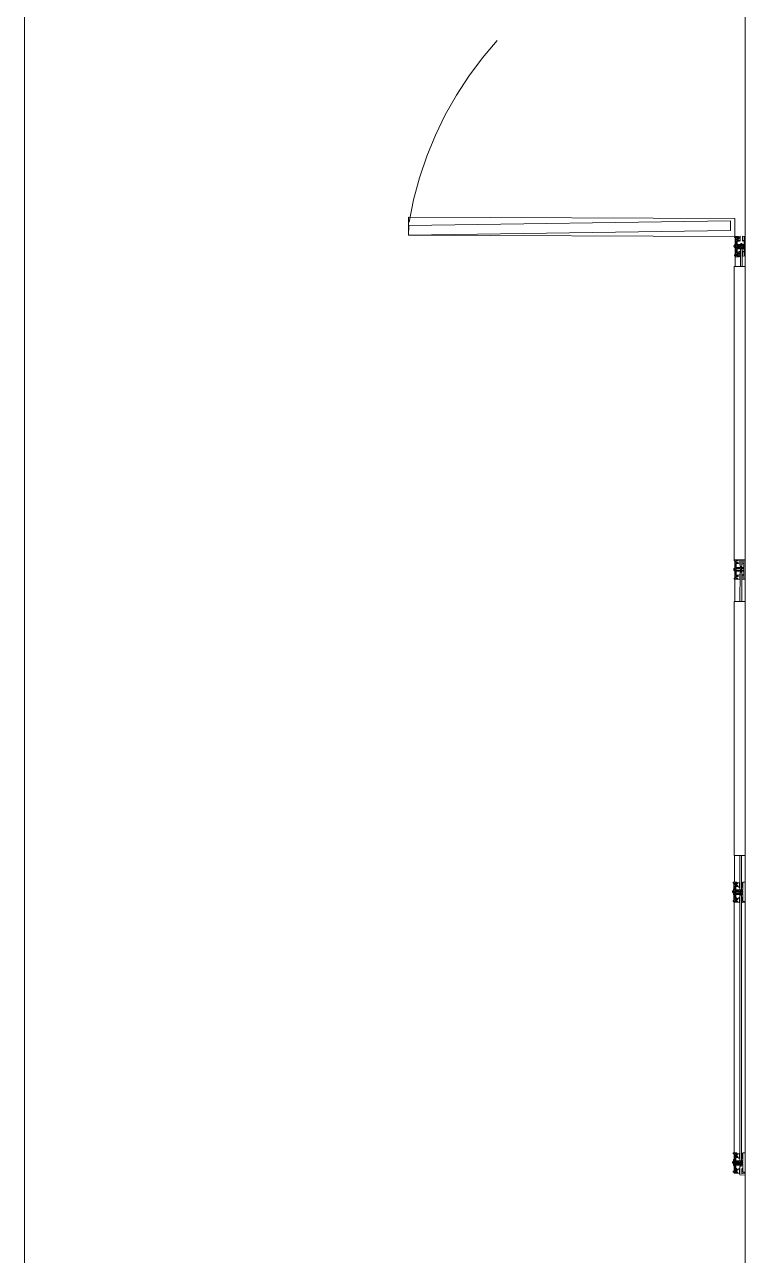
# Model space of a CAD drawing. Header units: centimetres. Extents: x -16.81 to -14.54, y 1.61 to 2.77.
# Drawn here: x -16.7271 to -16.6433, y 2.4007 to 2.5439 of the extents above; entities that cross this region are included whole.
import ezdxf

# ---------------------------------------------------------------- set-up
doc = ezdxf.new("R2010")
doc.units = ezdxf.units.CM
doc.header["$MEASUREMENT"] = 0
doc.layers.get('0').update_dxf_attribs({"lineweight": 0})
doc.layers.add('EXP COTA', color=7, linetype='Continuous', lineweight=0)

# ---------------------------------------------------------------- blocks, each defined once
blk = doc.blocks.new('Block_29')
at = {"layer": 'EXP COTA', "color": 172, "lineweight": 0, "true_color": 0x0000cc}
blk.add_line((-16.72715, 2.69353), (-16.72715, 1.66558), dxfattribs=at)

msp = doc.modelspace()

# ---------------------------------------------------------------- linework, layer by layer
at = {"color": 18, "lineweight": 0, "true_color": 0x000000}
for p, q in [((-16.64335, 2.51913), (-16.64335, 2.66719)), ((-16.67221, 2.54207), (-16.67392, 2.54005)), ((-16.67392, 2.54005), (-16.6755, 2.53793)), ((-16.6755, 2.53793), (-16.67694, 2.53572)), ((-16.67694, 2.53572), (-16.67824, 2.53341)), ((-16.67824, 2.53341), (-16.67939, 2.53104)), ((-16.67939, 2.53104), (-16.68039, 2.52859)), ((-16.68039, 2.52859), (-16.68124, 2.52608)), ((-16.68124, 2.52608), (-16.68192, 2.52353)), ((-16.68192, 2.52353), (-16.68244, 2.52094)), ((-16.68251, 2.52152), (-16.68252, 2.51941)), ((-16.64459, 2.52137), (-16.68251, 2.52152)), ((-16.64459, 2.51925), (-16.64459, 2.52137)), ((-16.68248, 2.52054), (-16.68252, 2.51941)), ((-16.64507, 2.51997), (-16.68252, 2.51941)), ((-16.68248, 2.52054), (-16.64509, 2.5211)), ((-16.64507, 2.51997), (-16.64509, 2.5211)), ((-16.68252, 2.51941), (-16.64459, 2.51925)), ((-16.6446, 2.51915), (-16.64459, 2.51925)), ((-16.6445, 2.51915), (-16.6446, 2.51915)), ((-16.64459, 2.51925), (-16.64417, 2.51925)), ((-16.64455, 2.51915), (-16.64455, 2.51577)), ((-16.6445, 2.51915), (-16.6445, 2.51713)), ((-16.64449, 2.51914), (-16.64406, 2.51913)), ((-16.64449, 2.51903), (-16.64449, 2.51914)), ((-16.6444, 2.51903), (-16.64449, 2.51903)), ((-16.6444, 2.51701), (-16.6444, 2.51903)), ((-16.64439, 2.51915), (-16.64417, 2.51915)), ((-16.64439, 2.51915), (-16.64439, 2.51914)), ((-16.64429, 2.51882), (-16.64429, 2.51903)), ((-16.64429, 2.51903), (-16.64407, 2.51903)), ((-16.64429, 2.51894), (-16.64417, 2.51894)), ((-16.64429, 2.51883), (-16.64417, 2.51883)), ((-16.64429, 2.51882), (-16.64407, 2.51882)), ((-16.64429, 2.51871), (-16.64407, 2.51871)), ((-16.64429, 2.51823), (-16.64429, 2.51871)), ((-16.64417, 2.51925), (-16.64396, 2.51932)), ((-16.64417, 2.51915), (-16.64417, 2.51925)), ((-16.64417, 2.51894), (-16.64417, 2.51883)), ((-16.64414, 2.51882), (-16.64417, 2.51883)), ((-16.64407, 2.51903), (-16.64406, 2.51913)), ((-16.64407, 2.51882), (-16.64407, 2.51871)), ((-16.64396, 2.51873), (-16.64407, 2.51878)), ((-16.64396, 2.51932), (-16.64396, 2.51873)), ((-16.64348, 2.51925), (-16.64368, 2.51932)), ((-16.64368, 2.51932), (-16.64368, 2.51873)), ((-16.64368, 2.51873), (-16.64348, 2.51883)), ((-16.64335, 2.51925), (-16.64348, 2.51925)), ((-16.64348, 2.51925), (-16.64348, 2.51834)), ((-16.64337, 2.51913), (-16.64338, 2.51823)), ((-16.64335, 2.51913), (-16.64337, 2.51913)), ((-16.64335, 2.51913), (-16.64335, 2.5169)), ((-16.64466, 2.51818), (-16.64467, 2.51817)), ((-16.64467, 2.51817), (-16.64467, 2.51816)), ((-16.64467, 2.51816), (-16.64467, 2.51814)), ((-16.64467, 2.51814), (-16.64467, 2.51813)), ((-16.64467, 2.51813), (-16.64467, 2.51812)), ((-16.64467, 2.51812), (-16.64467, 2.51811)), ((-16.64467, 2.51811), (-16.64466, 2.5181)), ((-16.64465, 2.51821), (-16.64466, 2.5182)), ((-16.64466, 2.5182), (-16.64466, 2.51819)), ((-16.64466, 2.51819), (-16.64466, 2.51818)), ((-16.64466, 2.5181), (-16.64466, 2.51809)), ((-16.64466, 2.51809), (-16.64466, 2.51808)), ((-16.64466, 2.51808), (-16.64465, 2.51806)), ((-16.64464, 2.51823), (-16.64465, 2.51822)), ((-16.64465, 2.51822), (-16.64465, 2.51821)), ((-16.64465, 2.51806), (-16.64465, 2.51805)), ((-16.64465, 2.51805), (-16.64464, 2.51804)), ((-16.64463, 2.51825), (-16.64464, 2.51824)), ((-16.64464, 2.51824), (-16.64464, 2.51823)), ((-16.64464, 2.51804), (-16.64464, 2.51803)), ((-16.64464, 2.51803), (-16.64463, 2.51802)), ((-16.64462, 2.51826), (-16.64463, 2.51825)), ((-16.64463, 2.51802), (-16.64462, 2.51802)), ((-16.64461, 2.51827), (-16.64462, 2.51826)), ((-16.64462, 2.51802), (-16.64461, 2.51801)), ((-16.6446, 2.51828), (-16.64461, 2.51827)), ((-16.64461, 2.51801), (-16.6446, 2.518)), ((-16.64459, 2.51828), (-16.6446, 2.51828)), ((-16.6446, 2.518), (-16.6446, 2.51799)), ((-16.6446, 2.51799), (-16.64459, 2.51799)), ((-16.6446, 2.51713), (-16.6446, 2.51702)), ((-16.6445, 2.51713), (-16.6446, 2.51713)), ((-16.64457, 2.51829), (-16.64459, 2.51829)), ((-16.64459, 2.51829), (-16.64459, 2.51828)), ((-16.64459, 2.51799), (-16.64458, 2.51798)), ((-16.64458, 2.51798), (-16.64457, 2.51798)), ((-16.64456, 2.5183), (-16.64457, 2.51829)), ((-16.64456, 2.51805), (-16.64457, 2.51804)), ((-16.64457, 2.51804), (-16.64457, 2.51802)), ((-16.64457, 2.51802), (-16.64457, 2.51801)), ((-16.64457, 2.51801), (-16.64457, 2.518)), ((-16.64457, 2.518), (-16.64456, 2.51799)), ((-16.64457, 2.51798), (-16.64456, 2.51797)), ((-16.64455, 2.5183), (-16.64456, 2.5183)), ((-16.64455, 2.51808), (-16.64456, 2.51807)), ((-16.64456, 2.51807), (-16.64456, 2.51806)), ((-16.64456, 2.51806), (-16.64456, 2.51805)), ((-16.64456, 2.51799), (-16.64456, 2.51798)), ((-16.64456, 2.51798), (-16.64456, 2.51797)), ((-16.64456, 2.51797), (-16.64455, 2.51796)), ((-16.64456, 2.51797), (-16.64454, 2.51797)), ((-16.64455, 2.51779), (-16.64454, 2.51849)), ((-16.64454, 2.51831), (-16.64455, 2.5183)), ((-16.64454, 2.51811), (-16.64455, 2.5181)), ((-16.64455, 2.5181), (-16.64455, 2.51809)), ((-16.64455, 2.51809), (-16.64455, 2.51808)), ((-16.64455, 2.51796), (-16.64455, 2.51795)), ((-16.64455, 2.51795), (-16.64455, 2.51793)), ((-16.64455, 2.51793), (-16.64454, 2.51792)), ((-16.6445, 2.51779), (-16.64455, 2.51779)), ((-16.64454, 2.51849), (-16.6445, 2.51849)), ((-16.64453, 2.51812), (-16.64454, 2.51811)), ((-16.64454, 2.51792), (-16.64453, 2.51791)), ((-16.64452, 2.51814), (-16.64453, 2.51813)), ((-16.64453, 2.51813), (-16.64453, 2.51812)), ((-16.64453, 2.51791), (-16.64453, 2.51791)), ((-16.64453, 2.51791), (-16.64452, 2.5179)), ((-16.64451, 2.51815), (-16.64452, 2.51814)), ((-16.64452, 2.5179), (-16.64451, 2.51789)), ((-16.6445, 2.51816), (-16.64451, 2.51815)), ((-16.64451, 2.51789), (-16.6445, 2.51788)), ((-16.6445, 2.51849), (-16.6445, 2.51779)), ((-16.64449, 2.51816), (-16.6445, 2.51816)), ((-16.6445, 2.51788), (-16.64449, 2.51787)), ((-16.64448, 2.51817), (-16.64449, 2.51816)), ((-16.64449, 2.51787), (-16.64448, 2.51787)), ((-16.64447, 2.51818), (-16.64448, 2.51817)), ((-16.64448, 2.51787), (-16.64447, 2.51786)), ((-16.64446, 2.51818), (-16.64447, 2.51818)), ((-16.64447, 2.51786), (-16.64446, 2.51786)), ((-16.64445, 2.51819), (-16.64446, 2.51818)), ((-16.64446, 2.51786), (-16.64445, 2.51785)), ((-16.64444, 2.51819), (-16.64445, 2.51819)), ((-16.64445, 2.51785), (-16.64444, 2.51785)), ((-16.6444, 2.51837), (-16.64444, 2.51837)), ((-16.64444, 2.51837), (-16.64444, 2.51819)), ((-16.64444, 2.51819), (-16.64444, 2.51785)), ((-16.64444, 2.51785), (-16.64444, 2.51767)), ((-16.64444, 2.51767), (-16.6444, 2.51767)), ((-16.64338, 2.51834), (-16.64429, 2.51835)), ((-16.64397, 2.51824), (-16.64429, 2.51824)), ((-16.64429, 2.51823), (-16.64338, 2.51823)), ((-16.64429, 2.51791), (-16.64429, 2.51812)), ((-16.64386, 2.51812), (-16.64429, 2.51812)), ((-16.64397, 2.51803), (-16.64429, 2.51803)), ((-16.64382, 2.51792), (-16.64429, 2.51793)), ((-16.64386, 2.51791), (-16.64429, 2.51791)), ((-16.64429, 2.51732), (-16.64429, 2.51781)), ((-16.64338, 2.51781), (-16.64429, 2.51781)), ((-16.64429, 2.51744), (-16.64417, 2.51744)), ((-16.64429, 2.51734), (-16.64417, 2.51734)), ((-16.64429, 2.51732), (-16.64407, 2.51732)), ((-16.64429, 2.51701), (-16.64429, 2.51722)), ((-16.64429, 2.51722), (-16.64407, 2.51722)), ((-16.64429, 2.51712), (-16.64417, 2.51712)), ((-16.64397, 2.51754), (-16.64417, 2.51744)), ((-16.64417, 2.51734), (-16.64417, 2.51744)), ((-16.64417, 2.51712), (-16.64417, 2.51702)), ((-16.64407, 2.51722), (-16.64407, 2.51732)), ((-16.64396, 2.51824), (-16.64397, 2.51824)), ((-16.64397, 2.51803), (-16.64396, 2.51803)), ((-16.64397, 2.51695), (-16.64397, 2.51754)), ((-16.64395, 2.51824), (-16.64396, 2.51824)), ((-16.64396, 2.51803), (-16.64395, 2.51803)), ((-16.64394, 2.51824), (-16.64395, 2.51824)), ((-16.64395, 2.51824), (-16.64395, 2.51824)), ((-16.64395, 2.51803), (-16.64395, 2.51803)), ((-16.64395, 2.51803), (-16.64394, 2.51803)), ((-16.64393, 2.51824), (-16.64394, 2.51824)), ((-16.64394, 2.51803), (-16.64393, 2.51803)), ((-16.64372, 2.51845), (-16.64393, 2.51845)), ((-16.64393, 2.51823), (-16.64393, 2.51824)), ((-16.64392, 2.51823), (-16.64393, 2.51823)), ((-16.64393, 2.51803), (-16.64393, 2.51804)), ((-16.64393, 2.51804), (-16.64392, 2.51804)), ((-16.64393, 2.51781), (-16.64393, 2.51577)), ((-16.64392, 2.51823), (-16.64392, 2.51823)), ((-16.64392, 2.51804), (-16.64391, 2.51805)), ((-16.64392, 2.51804), (-16.64392, 2.51804)), ((-16.64391, 2.51805), (-16.6439, 2.51805)), ((-16.6439, 2.51805), (-16.64389, 2.51806)), ((-16.6439, 2.51805), (-16.6439, 2.51805)), ((-16.64389, 2.51806), (-16.64389, 2.51807)), ((-16.64389, 2.51807), (-16.64388, 2.51807)), ((-16.64389, 2.51806), (-16.64389, 2.51806)), ((-16.64388, 2.51808), (-16.64387, 2.51809)), ((-16.64388, 2.51807), (-16.64388, 2.51808)), ((-16.64387, 2.5181), (-16.64386, 2.51811)), ((-16.64387, 2.51809), (-16.64387, 2.5181)), ((-16.64387, 2.5181), (-16.64387, 2.5181)), ((-16.64387, 2.51809), (-16.64387, 2.51809)), ((-16.64386, 2.51812), (-16.64386, 2.51812)), ((-16.64385, 2.51812), (-16.64386, 2.51812)), ((-16.64386, 2.51811), (-16.64386, 2.51812)), ((-16.64386, 2.51812), (-16.64386, 2.51812)), ((-16.64386, 2.51791), (-16.64385, 2.51791)), ((-16.64386, 2.51791), (-16.64386, 2.51791)), ((-16.64384, 2.51812), (-16.64385, 2.51812)), ((-16.64385, 2.51791), (-16.64384, 2.51791)), ((-16.64384, 2.51812), (-16.64384, 2.51812)), ((-16.64383, 2.51812), (-16.64384, 2.51812)), ((-16.64384, 2.51791), (-16.64383, 2.51792)), ((-16.64384, 2.51791), (-16.64384, 2.51791)), ((-16.64382, 2.51811), (-16.64383, 2.51812)), ((-16.64383, 2.51792), (-16.64382, 2.51792)), ((-16.64383, 2.51792), (-16.64383, 2.51792)), ((-16.64382, 2.51811), (-16.64382, 2.51811)), ((-16.64381, 2.51811), (-16.64382, 2.51811)), ((-16.64382, 2.51792), (-16.64381, 2.51793)), ((-16.64381, 2.51811), (-16.64381, 2.51811)), ((-16.6438, 2.5181), (-16.64381, 2.51811)), ((-16.64381, 2.51793), (-16.6438, 2.51793)), ((-16.64381, 2.51793), (-16.64381, 2.51793)), ((-16.6438, 2.5181), (-16.6438, 2.5181)), ((-16.64379, 2.51809), (-16.6438, 2.5181)), ((-16.6438, 2.51794), (-16.64379, 2.51794)), ((-16.6438, 2.51793), (-16.6438, 2.51794)), ((-16.64338, 2.51824), (-16.64379, 2.51824)), ((-16.64378, 2.51823), (-16.64379, 2.51824)), ((-16.64379, 2.51809), (-16.64379, 2.51809)), ((-16.64378, 2.51808), (-16.64379, 2.51809)), ((-16.64379, 2.51804), (-16.64378, 2.51805)), ((-16.64379, 2.51803), (-16.64379, 2.51804)), ((-16.64376, 2.51803), (-16.64379, 2.51803)), ((-16.64379, 2.51795), (-16.64378, 2.51795)), ((-16.64379, 2.51794), (-16.64379, 2.51795)), ((-16.64378, 2.51823), (-16.64378, 2.51823)), ((-16.64378, 2.51808), (-16.64378, 2.51808)), ((-16.64377, 2.51807), (-16.64378, 2.51808)), ((-16.64378, 2.51805), (-16.64377, 2.51806)), ((-16.64378, 2.51796), (-16.64377, 2.51796)), ((-16.64378, 2.51795), (-16.64378, 2.51796)), ((-16.64377, 2.51807), (-16.64377, 2.51807)), ((-16.64377, 2.51806), (-16.64377, 2.51807)), ((-16.64377, 2.51806), (-16.64377, 2.51807)), ((-16.64377, 2.51805), (-16.64377, 2.51806)), ((-16.64376, 2.51805), (-16.64377, 2.51805)), ((-16.64377, 2.51798), (-16.64376, 2.51799)), ((-16.64377, 2.51797), (-16.64377, 2.51798)), ((-16.64377, 2.51797), (-16.64377, 2.51797)), ((-16.64377, 2.51796), (-16.64377, 2.51797)), ((-16.64376, 2.51804), (-16.64376, 2.51805)), ((-16.64376, 2.51803), (-16.64376, 2.51804)), ((-16.64376, 2.51803), (-16.64376, 2.51803)), ((-16.64376, 2.51802), (-16.64376, 2.51803)), ((-16.64376, 2.51801), (-16.64376, 2.51802)), ((-16.64376, 2.51801), (-16.64376, 2.51801)), ((-16.64376, 2.518), (-16.64376, 2.51801)), ((-16.64376, 2.51799), (-16.64376, 2.518)), ((-16.64376, 2.51799), (-16.64376, 2.51799)), ((-16.64372, 2.51781), (-16.64372, 2.51577)), ((-16.64368, 2.51811), (-16.64369, 2.51812)), ((-16.64338, 2.51812), (-16.64369, 2.51812)), ((-16.64369, 2.51791), (-16.64368, 2.51792)), ((-16.64338, 2.51791), (-16.64369, 2.51791)), ((-16.64369, 2.51695), (-16.64369, 2.51754)), ((-16.64369, 2.51754), (-16.64348, 2.51744)), ((-16.64368, 2.5181), (-16.64368, 2.51811)), ((-16.64367, 2.51809), (-16.64368, 2.5181)), ((-16.64368, 2.51793), (-16.64367, 2.51794)), ((-16.64368, 2.51792), (-16.64368, 2.51793)), ((-16.64338, 2.51792), (-16.64368, 2.51792)), ((-16.64367, 2.51808), (-16.64367, 2.51809)), ((-16.64366, 2.51807), (-16.64367, 2.51808)), ((-16.64367, 2.51795), (-16.64366, 2.51796)), ((-16.64367, 2.51794), (-16.64367, 2.51795)), ((-16.64366, 2.51806), (-16.64366, 2.51807)), ((-16.64366, 2.51805), (-16.64366, 2.51806)), ((-16.64366, 2.51804), (-16.64366, 2.51805)), ((-16.64365, 2.51803), (-16.64366, 2.51804)), ((-16.64366, 2.51799), (-16.64365, 2.51801)), ((-16.64366, 2.51798), (-16.64366, 2.51799)), ((-16.64366, 2.51797), (-16.64366, 2.51798)), ((-16.64366, 2.51796), (-16.64366, 2.51797)), ((-16.64365, 2.51802), (-16.64365, 2.51803)), ((-16.64338, 2.51803), (-16.64365, 2.51803)), ((-16.64365, 2.51801), (-16.64365, 2.51802)), ((-16.64348, 2.51834), (-16.64338, 2.51834)), ((-16.64348, 2.51791), (-16.64348, 2.51792)), ((-16.64348, 2.51792), (-16.64338, 2.51792)), ((-16.64348, 2.51702), (-16.64348, 2.51781)), ((-16.64338, 2.51791), (-16.64338, 2.51812)), ((-16.64338, 2.51781), (-16.64338, 2.5169)), ((-16.64335, 2.51577), (-16.64463, 2.51577)), ((-16.64463, 2.48165), (-16.64463, 2.51577)), ((-16.6446, 2.51702), (-16.6444, 2.51702)), ((-16.6444, 2.51701), (-16.6445, 2.51701)), ((-16.6445, 2.51701), (-16.6445, 2.5169)), ((-16.6445, 2.5169), (-16.64407, 2.5169)), ((-16.64429, 2.51702), (-16.64417, 2.51702)), ((-16.64429, 2.51701), (-16.64407, 2.51701)), ((-16.64417, 2.51702), (-16.64414, 2.51701)), ((-16.64407, 2.51701), (-16.64407, 2.5169)), ((-16.64407, 2.51698), (-16.64397, 2.51695)), ((-16.64348, 2.51702), (-16.64369, 2.51695)), ((-16.64338, 2.51702), (-16.64348, 2.51702)), ((-16.64338, 2.5169), (-16.64335, 2.5169)), ((-16.64335, 2.5169), (-16.64335, 2.51577)), ((-16.64335, 2.51577), (-16.64335, 2.48165)), ((-16.64463, 2.48165), (-16.6442, 2.48165)), ((-16.64463, 2.48154), (-16.64463, 2.48165)), ((-16.64453, 2.48154), (-16.64463, 2.48154)), ((-16.64459, 2.48154), (-16.64459, 2.47952)), ((-16.64454, 2.47952), (-16.64453, 2.48154)), ((-16.64443, 2.48133), (-16.64443, 2.48154)), ((-16.64443, 2.48154), (-16.6442, 2.48154)), ((-16.64443, 2.48133), (-16.6442, 2.48133)), ((-16.64442, 2.48154), (-16.64442, 2.48134)), ((-16.64442, 2.48134), (-16.6442, 2.48134)), ((-16.6442, 2.48154), (-16.6442, 2.48165)), ((-16.64335, 2.48165), (-16.6442, 2.48165)), ((-16.6442, 2.48155), (-16.6442, 2.48165)), ((-16.6442, 2.48155), (-16.6442, 2.48155)), ((-16.6442, 2.48134), (-16.6442, 2.48124)), ((-16.6442, 2.48133), (-16.6442, 2.48122)), ((-16.64399, 2.48165), (-16.64399, 2.48113)), ((-16.64396, 2.48165), (-16.64396, 2.48086)), ((-16.64375, 2.48165), (-16.64375, 2.48086)), ((-16.64371, 2.48165), (-16.64371, 2.48113)), ((-16.64351, 2.48165), (-16.64351, 2.48164)), ((-16.64351, 2.48164), (-16.64351, 2.48074)), ((-16.64335, 2.48164), (-16.64351, 2.48164)), ((-16.64335, 2.48165), (-16.64335, 2.48164)), ((-16.64335, 2.48164), (-16.64335, 2.47941)), ((-16.64469, 2.48059), (-16.6447, 2.48058)), ((-16.64469, 2.48058), (-16.6447, 2.48057)), ((-16.6447, 2.48058), (-16.6447, 2.48057)), ((-16.6447, 2.48057), (-16.6447, 2.48056)), ((-16.6447, 2.48057), (-16.6447, 2.48056)), ((-16.6447, 2.48056), (-16.6447, 2.48055)), ((-16.6447, 2.48056), (-16.6447, 2.48055)), ((-16.6447, 2.48055), (-16.6447, 2.48053)), ((-16.6447, 2.48055), (-16.6447, 2.48054)), ((-16.6447, 2.48054), (-16.6447, 2.48053)), ((-16.6447, 2.48053), (-16.6447, 2.48052)), ((-16.6447, 2.48053), (-16.6447, 2.48051)), ((-16.6447, 2.48052), (-16.6447, 2.48051)), ((-16.6447, 2.48051), (-16.6447, 2.4805)), ((-16.6447, 2.48051), (-16.6447, 2.4805)), ((-16.6447, 2.4805), (-16.6447, 2.48049)), ((-16.6447, 2.4805), (-16.64469, 2.48049)), ((-16.6447, 2.48049), (-16.64469, 2.48048)), ((-16.64468, 2.48062), (-16.64469, 2.4806)), ((-16.64468, 2.48061), (-16.64469, 2.4806)), ((-16.64469, 2.4806), (-16.64469, 2.48059)), ((-16.64469, 2.4806), (-16.64469, 2.48059)), ((-16.64469, 2.48059), (-16.64469, 2.48058)), ((-16.64469, 2.48049), (-16.64469, 2.48048)), ((-16.64469, 2.48048), (-16.64469, 2.48047)), ((-16.64469, 2.48048), (-16.64468, 2.48047)), ((-16.64469, 2.48047), (-16.64469, 2.48046)), ((-16.64469, 2.48046), (-16.64468, 2.48045)), ((-16.64467, 2.48064), (-16.64468, 2.48063)), ((-16.64467, 2.48063), (-16.64468, 2.48062)), ((-16.64468, 2.48063), (-16.64468, 2.48062)), ((-16.64468, 2.48062), (-16.64468, 2.48061)), ((-16.64468, 2.48047), (-16.64468, 2.48046)), ((-16.64468, 2.48046), (-16.64467, 2.48045)), ((-16.64468, 2.48045), (-16.64468, 2.48044)), ((-16.64468, 2.48044), (-16.64467, 2.48043)), ((-16.64466, 2.48066), (-16.64467, 2.48065)), ((-16.64467, 2.48065), (-16.64467, 2.48064)), ((-16.64466, 2.48064), (-16.64467, 2.48063)), ((-16.64467, 2.48045), (-16.64467, 2.48044)), ((-16.64467, 2.48044), (-16.64466, 2.48043)), ((-16.64467, 2.48043), (-16.64466, 2.48042)), ((-16.64465, 2.48066), (-16.64466, 2.48066)), ((-16.64465, 2.48065), (-16.64466, 2.48064)), ((-16.64466, 2.48043), (-16.64465, 2.48042)), ((-16.64466, 2.48042), (-16.64466, 2.48041)), ((-16.64466, 2.48041), (-16.64465, 2.4804)), ((-16.64464, 2.48067), (-16.64465, 2.48066)), ((-16.64464, 2.48067), (-16.64465, 2.48066)), ((-16.64465, 2.48066), (-16.64465, 2.48065)), ((-16.64465, 2.48042), (-16.64464, 2.48041)), ((-16.64465, 2.4804), (-16.64464, 2.48039)), ((-16.64463, 2.48068), (-16.64464, 2.48067)), ((-16.64463, 2.48067), (-16.64464, 2.48067)), ((-16.64464, 2.48041), (-16.64464, 2.4804)), ((-16.64464, 2.4804), (-16.64463, 2.4804)), ((-16.64464, 2.48039), (-16.64463, 2.48038)), ((-16.64462, 2.48069), (-16.64463, 2.48069)), ((-16.64463, 2.48069), (-16.64463, 2.48068)), ((-16.64462, 2.48068), (-16.64463, 2.48067)), ((-16.64463, 2.4804), (-16.64462, 2.48039)), ((-16.64463, 2.48038), (-16.64462, 2.48038)), ((-16.64461, 2.4807), (-16.64462, 2.48069)), ((-16.64461, 2.48069), (-16.64462, 2.48068)), ((-16.64462, 2.48039), (-16.64461, 2.48038)), ((-16.64462, 2.48038), (-16.64461, 2.48037)), ((-16.6446, 2.4807), (-16.64461, 2.4807)), ((-16.6446, 2.48069), (-16.64461, 2.48069)), ((-16.64461, 2.48038), (-16.6446, 2.48038)), ((-16.64461, 2.48037), (-16.6446, 2.48037)), ((-16.64459, 2.48071), (-16.6446, 2.4807)), ((-16.64459, 2.4807), (-16.6446, 2.48069)), ((-16.6446, 2.48038), (-16.64459, 2.48038)), ((-16.6446, 2.48037), (-16.64459, 2.48036)), ((-16.64457, 2.48071), (-16.64459, 2.48071)), ((-16.64458, 2.4807), (-16.64459, 2.4807)), ((-16.64459, 2.48038), (-16.64458, 2.48037)), ((-16.64459, 2.48036), (-16.64458, 2.48036)), ((-16.64458, 2.48019), (-16.64457, 2.48089)), ((-16.64453, 2.48088), (-16.64458, 2.48088)), ((-16.64458, 2.48088), (-16.64458, 2.4807)), ((-16.64458, 2.4807), (-16.64458, 2.48036)), ((-16.64458, 2.48036), (-16.64458, 2.48018)), ((-16.64453, 2.48019), (-16.64458, 2.48019)), ((-16.64458, 2.48018), (-16.64453, 2.48018)), ((-16.64457, 2.48089), (-16.64453, 2.48089)), ((-16.64443, 2.48122), (-16.6442, 2.48122)), ((-16.64443, 2.48074), (-16.64443, 2.48122)), ((-16.64443, 2.48074), (-16.64351, 2.48074)), ((-16.64443, 2.48042), (-16.64443, 2.48063)), ((-16.644, 2.48063), (-16.64443, 2.48063)), ((-16.64443, 2.48063), (-16.64443, 2.48042)), ((-16.644, 2.48043), (-16.64443, 2.48044)), ((-16.644, 2.48042), (-16.64443, 2.48042)), ((-16.64443, 2.47983), (-16.64443, 2.48032)), ((-16.64351, 2.48032), (-16.64443, 2.48032)), ((-16.64443, 2.48032), (-16.64443, 2.47985)), ((-16.64443, 2.47985), (-16.6442, 2.47985)), ((-16.64442, 2.48122), (-16.64442, 2.48074)), ((-16.64351, 2.48075), (-16.64442, 2.48075)), ((-16.6442, 2.48124), (-16.6442, 2.48124)), ((-16.64399, 2.48113), (-16.6442, 2.48124)), ((-16.644, 2.47995), (-16.6442, 2.47985)), ((-16.6442, 2.47974), (-16.6442, 2.47985)), ((-16.64399, 2.48063), (-16.644, 2.48063)), ((-16.644, 2.48043), (-16.64399, 2.48043)), ((-16.644, 2.48042), (-16.64399, 2.48042)), ((-16.644, 2.47935), (-16.644, 2.47995)), ((-16.64399, 2.48063), (-16.64399, 2.48063)), ((-16.64398, 2.48063), (-16.64399, 2.48063)), ((-16.64399, 2.48043), (-16.64398, 2.48044)), ((-16.64399, 2.48043), (-16.64399, 2.48043)), ((-16.64399, 2.48042), (-16.64398, 2.48042)), ((-16.64399, 2.48042), (-16.64399, 2.48042)), ((-16.64397, 2.48063), (-16.64398, 2.48063)), ((-16.64398, 2.48044), (-16.64397, 2.48044)), ((-16.64398, 2.48042), (-16.64397, 2.48043)), ((-16.64397, 2.48063), (-16.64397, 2.48063)), ((-16.64396, 2.48063), (-16.64397, 2.48063)), ((-16.64397, 2.48044), (-16.64397, 2.48044)), ((-16.64397, 2.48044), (-16.64396, 2.48044)), ((-16.64397, 2.48043), (-16.64396, 2.48043)), ((-16.64397, 2.48043), (-16.64397, 2.48043)), ((-16.64396, 2.48022), (-16.64397, 2.47681)), ((-16.64375, 2.48086), (-16.64396, 2.48086)), ((-16.64396, 2.48062), (-16.64396, 2.48063)), ((-16.64395, 2.48062), (-16.64396, 2.48062)), ((-16.64396, 2.48043), (-16.64395, 2.48044)), ((-16.64396, 2.48044), (-16.64395, 2.48044)), ((-16.64396, 2.48043), (-16.64396, 2.48043)), ((-16.64375, 2.48022), (-16.64396, 2.48022)), ((-16.64394, 2.48062), (-16.64395, 2.48062)), ((-16.64395, 2.48044), (-16.64395, 2.48045)), ((-16.64395, 2.48045), (-16.64394, 2.48045)), ((-16.64395, 2.48044), (-16.64394, 2.48044)), ((-16.64394, 2.48061), (-16.64394, 2.48062)), ((-16.64393, 2.48061), (-16.64394, 2.48061)), ((-16.64394, 2.48045), (-16.64393, 2.48046)), ((-16.64394, 2.48044), (-16.64393, 2.48045)), ((-16.64394, 2.48045), (-16.64394, 2.48045)), ((-16.64394, 2.48044), (-16.64394, 2.48044)), ((-16.64393, 2.4806), (-16.64393, 2.48061)), ((-16.64392, 2.4806), (-16.64393, 2.4806)), ((-16.64393, 2.48046), (-16.64392, 2.48047)), ((-16.64393, 2.48045), (-16.64392, 2.48046)), ((-16.64393, 2.48046), (-16.64393, 2.48046)), ((-16.64393, 2.48045), (-16.64393, 2.48045)), ((-16.64392, 2.48059), (-16.64392, 2.4806)), ((-16.64391, 2.48059), (-16.64392, 2.48059)), ((-16.64392, 2.48047), (-16.64391, 2.48048)), ((-16.64392, 2.48046), (-16.64391, 2.48047)), ((-16.64392, 2.48047), (-16.64392, 2.48047)), ((-16.64392, 2.48046), (-16.64392, 2.48046)), ((-16.64391, 2.48058), (-16.64391, 2.48059)), ((-16.64391, 2.48058), (-16.64391, 2.48058)), ((-16.6439, 2.48057), (-16.64391, 2.48058)), ((-16.64391, 2.48049), (-16.6439, 2.4805)), ((-16.64391, 2.48048), (-16.64391, 2.48049)), ((-16.64391, 2.48048), (-16.6439, 2.48048)), ((-16.64391, 2.48047), (-16.64391, 2.48048)), ((-16.64391, 2.48048), (-16.64391, 2.48048)), ((-16.64391, 2.48047), (-16.64391, 2.48047)), ((-16.6439, 2.48056), (-16.6439, 2.48057)), ((-16.6439, 2.48056), (-16.6439, 2.48056)), ((-16.6439, 2.48055), (-16.6439, 2.48056)), ((-16.6439, 2.48054), (-16.6439, 2.48055)), ((-16.6439, 2.48054), (-16.6439, 2.48054)), ((-16.6439, 2.48053), (-16.6439, 2.48054)), ((-16.6439, 2.48052), (-16.6439, 2.48053)), ((-16.6439, 2.48052), (-16.6439, 2.48052)), ((-16.6439, 2.48051), (-16.6439, 2.48052)), ((-16.6439, 2.4805), (-16.6439, 2.48051)), ((-16.6439, 2.4805), (-16.6439, 2.48051)), ((-16.6439, 2.48051), (-16.6439, 2.48051)), ((-16.6439, 2.4805), (-16.6439, 2.4805)), ((-16.6439, 2.48049), (-16.6439, 2.4805)), ((-16.6439, 2.4805), (-16.6439, 2.4805)), ((-16.6439, 2.48048), (-16.6439, 2.48049)), ((-16.64383, 2.48042), (-16.64382, 2.48043)), ((-16.64351, 2.48042), (-16.64383, 2.48042)), ((-16.64382, 2.48062), (-16.64382, 2.48063)), ((-16.64351, 2.48063), (-16.64382, 2.48063)), ((-16.64381, 2.48061), (-16.64382, 2.48062)), ((-16.64382, 2.48043), (-16.64381, 2.48044)), ((-16.64351, 2.48043), (-16.64382, 2.48043)), ((-16.6438, 2.48062), (-16.64381, 2.48063)), ((-16.64381, 2.48063), (-16.64381, 2.48063)), ((-16.64381, 2.4806), (-16.64381, 2.48061)), ((-16.6438, 2.48059), (-16.64381, 2.4806)), ((-16.64381, 2.48045), (-16.6438, 2.48046)), ((-16.64381, 2.48044), (-16.64381, 2.48045)), ((-16.6438, 2.48061), (-16.6438, 2.48062)), ((-16.6438, 2.48059), (-16.6438, 2.48061)), ((-16.6438, 2.48058), (-16.6438, 2.48059)), ((-16.64379, 2.48058), (-16.6438, 2.48059)), ((-16.6438, 2.48057), (-16.6438, 2.48058)), ((-16.64379, 2.48056), (-16.6438, 2.48057)), ((-16.6438, 2.48048), (-16.64379, 2.48049)), ((-16.6438, 2.48047), (-16.6438, 2.48048)), ((-16.6438, 2.48046), (-16.6438, 2.48047)), ((-16.64379, 2.48057), (-16.64379, 2.48058)), ((-16.64379, 2.48056), (-16.64379, 2.48057)), ((-16.64379, 2.48055), (-16.64379, 2.48056)), ((-16.64379, 2.48055), (-16.64379, 2.48056)), ((-16.64379, 2.48054), (-16.64379, 2.48055)), ((-16.64379, 2.48054), (-16.64379, 2.48055)), ((-16.64379, 2.48053), (-16.64379, 2.48054)), ((-16.64379, 2.48053), (-16.64379, 2.48054)), ((-16.64379, 2.48052), (-16.64379, 2.48053)), ((-16.64379, 2.48052), (-16.64379, 2.48053)), ((-16.64379, 2.4805), (-16.64379, 2.48052)), ((-16.64379, 2.48051), (-16.64379, 2.48052)), ((-16.64379, 2.4805), (-16.64379, 2.48051)), ((-16.64379, 2.48049), (-16.64379, 2.4805)), ((-16.64375, 2.48022), (-16.64375, 2.47681)), ((-16.64372, 2.47935), (-16.64372, 2.47994)), ((-16.64372, 2.47994), (-16.64351, 2.47984)), ((-16.64371, 2.48113), (-16.64351, 2.48123)), ((-16.64351, 2.48032), (-16.64352, 2.47941)), ((-16.64351, 2.48042), (-16.64351, 2.48063)), ((-16.64463, 2.47952), (-16.64464, 2.47941)), ((-16.64464, 2.47941), (-16.64421, 2.47941)), ((-16.64463, 2.47953), (-16.64463, 2.47952)), ((-16.64454, 2.47953), (-16.64463, 2.47953)), ((-16.64454, 2.47952), (-16.64463, 2.47952)), ((-16.64459, 2.47941), (-16.64459, 2.47681)), ((-16.64443, 2.47983), (-16.6442, 2.47983)), ((-16.64443, 2.47952), (-16.64443, 2.47973)), ((-16.64443, 2.47973), (-16.6442, 2.47973)), ((-16.64443, 2.47973), (-16.64443, 2.47953)), ((-16.64443, 2.47953), (-16.64421, 2.47953)), ((-16.64443, 2.47952), (-16.64421, 2.47952)), ((-16.64421, 2.47953), (-16.64421, 2.47942)), ((-16.64421, 2.47952), (-16.64421, 2.47941)), ((-16.64421, 2.47942), (-16.644, 2.47935)), ((-16.6442, 2.47973), (-16.6442, 2.47983)), ((-16.64352, 2.47942), (-16.64372, 2.47935)), ((-16.64352, 2.47941), (-16.64335, 2.47941)), ((-16.64335, 2.47941), (-16.64335, 2.47681)), ((-16.64335, 2.47681), (-16.64463, 2.47681)), ((-16.64463, 2.44724), (-16.64463, 2.47681)), ((-16.64335, 2.47681), (-16.64335, 2.44724)), ((-16.64335, 2.44724), (-16.64463, 2.44724)), ((-16.64462, 2.44724), (-16.64462, 2.44416)), ((-16.64399, 2.44724), (-16.64399, 2.44326)), ((-16.64378, 2.44724), (-16.64378, 2.44326)), ((-16.64335, 2.44724), (-16.64335, 2.44415)), ((-16.64477, 2.44416), (-16.64434, 2.44416)), ((-16.64477, 2.44405), (-16.64477, 2.44416)), ((-16.64467, 2.44405), (-16.64477, 2.44405)), ((-16.64467, 2.44203), (-16.64467, 2.44405)), ((-16.64456, 2.44384), (-16.64456, 2.44405)), ((-16.64456, 2.44405), (-16.64434, 2.44405)), ((-16.64434, 2.44405), (-16.64434, 2.44416)), ((-16.64434, 2.44406), (-16.64423, 2.44406)), ((-16.64423, 2.44406), (-16.64402, 2.44413)), ((-16.64423, 2.44396), (-16.64423, 2.44406)), ((-16.64402, 2.44413), (-16.64403, 2.44354)), ((-16.64365, 2.4441), (-16.64374, 2.44413)), ((-16.64374, 2.44413), (-16.64374, 2.44354)), ((-16.64365, 2.44415), (-16.64365, 2.44325)), ((-16.64335, 2.44415), (-16.64365, 2.44415)), ((-16.64335, 2.44415), (-16.64335, 2.44192)), ((-16.64483, 2.44308), (-16.64484, 2.44307)), ((-16.64484, 2.44307), (-16.64484, 2.44306)), ((-16.64484, 2.44306), (-16.64484, 2.44305)), ((-16.64484, 2.44305), (-16.64484, 2.44303)), ((-16.64484, 2.44303), (-16.64484, 2.44302)), ((-16.64484, 2.44302), (-16.64484, 2.44301)), ((-16.64484, 2.44301), (-16.64483, 2.443)), ((-16.64482, 2.44311), (-16.64483, 2.4431)), ((-16.64483, 2.4431), (-16.64483, 2.44309)), ((-16.64483, 2.44309), (-16.64483, 2.44308)), ((-16.64483, 2.443), (-16.64483, 2.44299)), ((-16.64483, 2.44299), (-16.64483, 2.44298)), ((-16.64483, 2.44298), (-16.64482, 2.44297)), ((-16.64481, 2.44313), (-16.64482, 2.44312)), ((-16.64482, 2.44312), (-16.64482, 2.44311)), ((-16.64482, 2.44297), (-16.64482, 2.44296)), ((-16.64482, 2.44296), (-16.64481, 2.44295)), ((-16.6448, 2.44315), (-16.64481, 2.44314)), ((-16.64481, 2.44314), (-16.64481, 2.44313)), ((-16.64481, 2.44295), (-16.64481, 2.44294)), ((-16.64481, 2.44294), (-16.6448, 2.44293)), ((-16.64479, 2.44316), (-16.6448, 2.44315)), ((-16.6448, 2.44293), (-16.64479, 2.44292)), ((-16.64478, 2.44317), (-16.64479, 2.44316)), ((-16.64479, 2.44292), (-16.64478, 2.44291)), ((-16.64477, 2.44318), (-16.64478, 2.44317)), ((-16.64478, 2.44291), (-16.64477, 2.4429)), ((-16.64476, 2.44318), (-16.64477, 2.44318)), ((-16.64477, 2.4429), (-16.64477, 2.44289)), ((-16.64477, 2.44289), (-16.64476, 2.44289)), ((-16.64475, 2.4432), (-16.64476, 2.44319)), ((-16.64476, 2.44319), (-16.64476, 2.44318)), ((-16.64476, 2.44289), (-16.64475, 2.44288)), ((-16.64473, 2.4432), (-16.64475, 2.4432)), ((-16.64475, 2.44288), (-16.64474, 2.44288)), ((-16.64474, 2.44288), (-16.64472, 2.44287)), ((-16.64472, 2.44321), (-16.64473, 2.4432)), ((-16.64472, 2.443), (-16.64473, 2.44299)), ((-16.64473, 2.44299), (-16.64473, 2.44298)), ((-16.64473, 2.44298), (-16.64473, 2.44296)), ((-16.64473, 2.44296), (-16.64473, 2.44295)), ((-16.64473, 2.44295), (-16.64473, 2.44294)), ((-16.64473, 2.44294), (-16.64473, 2.44293)), ((-16.64473, 2.44293), (-16.64473, 2.44292)), ((-16.64473, 2.44292), (-16.64473, 2.44291)), ((-16.64473, 2.44291), (-16.64472, 2.4429)), ((-16.64471, 2.44321), (-16.64472, 2.44321)), ((-16.64471, 2.44303), (-16.64472, 2.44302)), ((-16.64472, 2.44302), (-16.64472, 2.44301)), ((-16.64472, 2.44301), (-16.64472, 2.443)), ((-16.64472, 2.4429), (-16.64472, 2.44288)), ((-16.64472, 2.44288), (-16.64472, 2.44287)), ((-16.64472, 2.44287), (-16.64471, 2.44287)), ((-16.64472, 2.44287), (-16.64471, 2.44286)), ((-16.64467, 2.44339), (-16.64471, 2.44339)), ((-16.64471, 2.44339), (-16.64471, 2.44321)), ((-16.64471, 2.44321), (-16.64471, 2.44287)), ((-16.6447, 2.44304), (-16.64471, 2.44303)), ((-16.64471, 2.44287), (-16.64471, 2.44269)), ((-16.64471, 2.44286), (-16.6447, 2.44285)), ((-16.64471, 2.44269), (-16.64467, 2.44269)), ((-16.64469, 2.44306), (-16.6447, 2.44305)), ((-16.6447, 2.44305), (-16.6447, 2.44304)), ((-16.6447, 2.44285), (-16.6447, 2.44284)), ((-16.6447, 2.44284), (-16.64469, 2.44283)), ((-16.64468, 2.44307), (-16.64469, 2.44306)), ((-16.64469, 2.44283), (-16.64468, 2.44283)), ((-16.64467, 2.44308), (-16.64468, 2.44307)), ((-16.64468, 2.44283), (-16.64468, 2.44282)), ((-16.64468, 2.44282), (-16.64467, 2.44281)), ((-16.64467, 2.44308), (-16.64467, 2.44308)), ((-16.64457, 2.44234), (-16.64456, 2.44283)), ((-16.64456, 2.44396), (-16.64456, 2.44384)), ((-16.64456, 2.44396), (-16.64456, 2.44396)), ((-16.64456, 2.44384), (-16.64434, 2.44384)), ((-16.64456, 2.44373), (-16.64434, 2.44373)), ((-16.64456, 2.44325), (-16.64456, 2.44373)), ((-16.64456, 2.44373), (-16.64456, 2.44325)), ((-16.64456, 2.4433), (-16.64456, 2.4433)), ((-16.64456, 2.4433), (-16.64456, 2.44325)), ((-16.64456, 2.44325), (-16.64365, 2.44325)), ((-16.64456, 2.44293), (-16.64456, 2.44314)), ((-16.64414, 2.44314), (-16.64456, 2.44314)), ((-16.64456, 2.44314), (-16.64456, 2.44293)), ((-16.64456, 2.44314), (-16.64456, 2.44293)), ((-16.64414, 2.44293), (-16.64456, 2.44293)), ((-16.64365, 2.44283), (-16.64456, 2.44283)), ((-16.64456, 2.44283), (-16.64456, 2.44234)), ((-16.64456, 2.44283), (-16.64456, 2.44259)), ((-16.64445, 2.44364), (-16.64446, 2.44325)), ((-16.64446, 2.44314), (-16.64446, 2.44293)), ((-16.64403, 2.44305), (-16.64446, 2.44305)), ((-16.64446, 2.44283), (-16.64446, 2.44234)), ((-16.64365, 2.44273), (-16.64446, 2.44273)), ((-16.64445, 2.44396), (-16.64423, 2.44396)), ((-16.64445, 2.44396), (-16.64445, 2.44384)), ((-16.64445, 2.44364), (-16.64423, 2.44364)), ((-16.64434, 2.44384), (-16.64434, 2.44373)), ((-16.64434, 2.44375), (-16.64423, 2.44375)), ((-16.64423, 2.44375), (-16.64423, 2.44364)), ((-16.64403, 2.44354), (-16.64423, 2.44364)), ((-16.64413, 2.44314), (-16.64414, 2.44314)), ((-16.64414, 2.44293), (-16.64413, 2.44293)), ((-16.64412, 2.44314), (-16.64413, 2.44314)), ((-16.64413, 2.44293), (-16.64412, 2.44293)), ((-16.64412, 2.44314), (-16.64412, 2.44314)), ((-16.64411, 2.44314), (-16.64412, 2.44314)), ((-16.64412, 2.44293), (-16.64411, 2.44294)), ((-16.64412, 2.44293), (-16.64412, 2.44293)), ((-16.6441, 2.44314), (-16.64411, 2.44314)), ((-16.64411, 2.44294), (-16.6441, 2.44294)), ((-16.6441, 2.44314), (-16.6441, 2.44314)), ((-16.64409, 2.44313), (-16.6441, 2.44314)), ((-16.6441, 2.44294), (-16.64409, 2.44294)), ((-16.6441, 2.44294), (-16.6441, 2.44294)), ((-16.64409, 2.44313), (-16.64409, 2.44313)), ((-16.64408, 2.44313), (-16.64409, 2.44313)), ((-16.64409, 2.44295), (-16.64408, 2.44295)), ((-16.64409, 2.44294), (-16.64409, 2.44295)), ((-16.64407, 2.44312), (-16.64408, 2.44313)), ((-16.64408, 2.44295), (-16.64407, 2.44295)), ((-16.64407, 2.44312), (-16.64407, 2.44312)), ((-16.64406, 2.44311), (-16.64407, 2.44312)), ((-16.64407, 2.44296), (-16.64406, 2.44296)), ((-16.64407, 2.44295), (-16.64407, 2.44296)), ((-16.64406, 2.44311), (-16.64406, 2.44311)), ((-16.64405, 2.4431), (-16.64406, 2.44311)), ((-16.64406, 2.44297), (-16.64405, 2.44297)), ((-16.64406, 2.44296), (-16.64406, 2.44297)), ((-16.64405, 2.4431), (-16.64405, 2.4431)), ((-16.64405, 2.44309), (-16.64405, 2.4431)), ((-16.64404, 2.44309), (-16.64405, 2.44309)), ((-16.64405, 2.44298), (-16.64404, 2.44299)), ((-16.64405, 2.44298), (-16.64405, 2.44298)), ((-16.64405, 2.44297), (-16.64405, 2.44298)), ((-16.64404, 2.44308), (-16.64404, 2.44309)), ((-16.64404, 2.44307), (-16.64404, 2.44308)), ((-16.64404, 2.44307), (-16.64404, 2.44307)), ((-16.64403, 2.44306), (-16.64404, 2.44307)), ((-16.64404, 2.44301), (-16.64403, 2.44301)), ((-16.64404, 2.443), (-16.64404, 2.44301)), ((-16.64404, 2.443), (-16.64404, 2.443)), ((-16.64404, 2.44299), (-16.64404, 2.443)), ((-16.64403, 2.44306), (-16.64403, 2.44306)), ((-16.64403, 2.44305), (-16.64403, 2.44306)), ((-16.64403, 2.44304), (-16.64403, 2.44305)), ((-16.64403, 2.44303), (-16.64403, 2.44304)), ((-16.64403, 2.44303), (-16.64403, 2.44303)), ((-16.64403, 2.44302), (-16.64403, 2.44303)), ((-16.64403, 2.44301), (-16.64403, 2.44302)), ((-16.64378, 2.44326), (-16.64399, 2.44326)), ((-16.64399, 2.44263), (-16.64399, 2.41175)), ((-16.64378, 2.44263), (-16.64399, 2.44263)), ((-16.64395, 2.44313), (-16.64396, 2.44314)), ((-16.64365, 2.44314), (-16.64396, 2.44314)), ((-16.64396, 2.44294), (-16.64395, 2.44295)), ((-16.64396, 2.44293), (-16.64396, 2.44294)), ((-16.64365, 2.44293), (-16.64396, 2.44293)), ((-16.64395, 2.44312), (-16.64395, 2.44313)), ((-16.64394, 2.44311), (-16.64395, 2.44312)), ((-16.64395, 2.44295), (-16.64394, 2.44296)), ((-16.64394, 2.4431), (-16.64394, 2.44311)), ((-16.64394, 2.44309), (-16.64394, 2.4431)), ((-16.64393, 2.44308), (-16.64394, 2.44309)), ((-16.64394, 2.44298), (-16.64393, 2.44299)), ((-16.64394, 2.44297), (-16.64394, 2.44298)), ((-16.64394, 2.44296), (-16.64394, 2.44297)), ((-16.64393, 2.44307), (-16.64393, 2.44308)), ((-16.64393, 2.44306), (-16.64393, 2.44307)), ((-16.64393, 2.44305), (-16.64393, 2.44306)), ((-16.64393, 2.44304), (-16.64393, 2.44305)), ((-16.64393, 2.44303), (-16.64393, 2.44304)), ((-16.64393, 2.44302), (-16.64393, 2.44303)), ((-16.64393, 2.443), (-16.64393, 2.44302)), ((-16.64393, 2.44299), (-16.64393, 2.443)), ((-16.64393, 2.44298), (-16.64393, 2.44299)), ((-16.64393, 2.44299), (-16.64393, 2.44299)), ((-16.64393, 2.44297), (-16.64393, 2.44298)), ((-16.64393, 2.44296), (-16.64393, 2.44297)), ((-16.64393, 2.44297), (-16.64393, 2.44297)), ((-16.64392, 2.44295), (-16.64393, 2.44296)), ((-16.64392, 2.44294), (-16.64392, 2.44295)), ((-16.64392, 2.44295), (-16.64392, 2.44295)), ((-16.64392, 2.44293), (-16.64392, 2.44294)), ((-16.64392, 2.44293), (-16.64392, 2.44293)), ((-16.64365, 2.44305), (-16.64385, 2.44305)), ((-16.64385, 2.44304), (-16.64385, 2.44305)), ((-16.64384, 2.44303), (-16.64385, 2.44304)), ((-16.64384, 2.44302), (-16.64384, 2.44303)), ((-16.64383, 2.44301), (-16.64384, 2.44302)), ((-16.64383, 2.443), (-16.64383, 2.44301)), ((-16.64382, 2.44299), (-16.64383, 2.443)), ((-16.64382, 2.44298), (-16.64382, 2.44299)), ((-16.64382, 2.44297), (-16.64382, 2.44298)), ((-16.64382, 2.44295), (-16.64382, 2.44297)), ((-16.64382, 2.44294), (-16.64382, 2.44295)), ((-16.64382, 2.44293), (-16.64382, 2.44294)), ((-16.64378, 2.44263), (-16.64381, 2.41175)), ((-16.64374, 2.44354), (-16.64365, 2.44358)), ((-16.64365, 2.44293), (-16.64365, 2.44314)), ((-16.64365, 2.44283), (-16.64365, 2.44192)), ((-16.64467, 2.44203), (-16.64477, 2.44203)), ((-16.64477, 2.44203), (-16.64477, 2.44192)), ((-16.64477, 2.44192), (-16.64434, 2.44192)), ((-16.64467, 2.44192), (-16.64467, 2.44183)), ((-16.64467, 2.44183), (-16.64424, 2.44183)), ((-16.64463, 2.44192), (-16.64466, 2.41266)), ((-16.64456, 2.44259), (-16.64457, 2.44259)), ((-16.64457, 2.44234), (-16.64434, 2.44234)), ((-16.64457, 2.44203), (-16.64457, 2.44224)), ((-16.64457, 2.44224), (-16.64434, 2.44224)), ((-16.64457, 2.44224), (-16.64457, 2.44203)), ((-16.64457, 2.44203), (-16.64434, 2.44203)), ((-16.64446, 2.44215), (-16.64424, 2.44214)), ((-16.64446, 2.44215), (-16.64446, 2.44203)), ((-16.64434, 2.44224), (-16.64434, 2.44234)), ((-16.64434, 2.44225), (-16.64423, 2.44225)), ((-16.64434, 2.44203), (-16.64434, 2.44192)), ((-16.64434, 2.44193), (-16.64424, 2.44193)), ((-16.64424, 2.44214), (-16.64423, 2.44225)), ((-16.64424, 2.44193), (-16.64424, 2.44183)), ((-16.64424, 2.44183), (-16.64403, 2.44176)), ((-16.64403, 2.44235), (-16.64423, 2.44225)), ((-16.64403, 2.44176), (-16.64403, 2.44235)), ((-16.64375, 2.44175), (-16.64375, 2.44235)), ((-16.64375, 2.44235), (-16.64365, 2.4423)), ((-16.64355, 2.44183), (-16.64375, 2.44175)), ((-16.64365, 2.44192), (-16.64335, 2.44192)), ((-16.64355, 2.44183), (-16.64355, 2.44192)), ((-16.64335, 2.44182), (-16.64355, 2.44183)), ((-16.64335, 2.41266), (-16.64335, 2.44192)), ((-16.64476, 2.41266), (-16.64433, 2.41266)), ((-16.64476, 2.41256), (-16.64476, 2.41266)), ((-16.64466, 2.41256), (-16.64476, 2.41256)), ((-16.64466, 2.41053), (-16.64466, 2.41256)), ((-16.64456, 2.41235), (-16.64456, 2.41256)), ((-16.64456, 2.41256), (-16.64433, 2.41256)), ((-16.64456, 2.41255), (-16.64423, 2.41255)), ((-16.64433, 2.41256), (-16.64433, 2.41266)), ((-16.64423, 2.41255), (-16.64402, 2.41262)), ((-16.64423, 2.41244), (-16.64423, 2.41255)), ((-16.64402, 2.41262), (-16.64402, 2.41202)), ((-16.64364, 2.41258), (-16.64374, 2.41262)), ((-16.64374, 2.41262), (-16.64374, 2.41202)), ((-16.64364, 2.41266), (-16.64364, 2.41175)), ((-16.64335, 2.41266), (-16.64364, 2.41266)), ((-16.64335, 2.41266), (-16.64335, 2.41043)), ((-16.64482, 2.4116), (-16.64483, 2.41159)), ((-16.64483, 2.41159), (-16.64483, 2.41157)), ((-16.64483, 2.41157), (-16.64483, 2.41156)), ((-16.64483, 2.41156), (-16.64483, 2.41155)), ((-16.64483, 2.41155), (-16.64483, 2.41154)), ((-16.64483, 2.41154), (-16.64483, 2.41153)), ((-16.64483, 2.41153), (-16.64483, 2.41152)), ((-16.64483, 2.41152), (-16.64483, 2.4115)), ((-16.64483, 2.4115), (-16.64482, 2.41149)), ((-16.64481, 2.41163), (-16.64482, 2.41162)), ((-16.64482, 2.41162), (-16.64482, 2.41161)), ((-16.64482, 2.41161), (-16.64482, 2.4116)), ((-16.64482, 2.41149), (-16.64482, 2.41148)), ((-16.64482, 2.41148), (-16.64482, 2.41147)), ((-16.64482, 2.41147), (-16.64481, 2.41146)), ((-16.6448, 2.41164), (-16.64481, 2.41163)), ((-16.64481, 2.41146), (-16.64481, 2.41145)), ((-16.64481, 2.41145), (-16.6448, 2.41144)), ((-16.64479, 2.41166), (-16.6448, 2.41165)), ((-16.6448, 2.41165), (-16.6448, 2.41164)), ((-16.6448, 2.41144), (-16.64479, 2.41143)), ((-16.64478, 2.41167), (-16.64479, 2.41166)), ((-16.64479, 2.41143), (-16.64478, 2.41142)), ((-16.64477, 2.41168), (-16.64478, 2.41167)), ((-16.64478, 2.41167), (-16.64478, 2.41167)), ((-16.64478, 2.41142), (-16.64478, 2.41142)), ((-16.64478, 2.41142), (-16.64477, 2.41141)), ((-16.64476, 2.41169), (-16.64477, 2.41168)), ((-16.64477, 2.41141), (-16.64476, 2.4114)), ((-16.64475, 2.4117), (-16.64476, 2.41169)), ((-16.64476, 2.4114), (-16.64475, 2.41139)), ((-16.64474, 2.4117), (-16.64475, 2.4117)), ((-16.64475, 2.41139), (-16.64474, 2.41139)), ((-16.64473, 2.41171), (-16.64474, 2.4117)), ((-16.64474, 2.41139), (-16.64473, 2.41138)), ((-16.64472, 2.41171), (-16.64473, 2.41171)), ((-16.64472, 2.41147), (-16.64473, 2.41146)), ((-16.64473, 2.41146), (-16.64473, 2.41145)), ((-16.64473, 2.41145), (-16.64473, 2.41143)), ((-16.64473, 2.41143), (-16.64473, 2.41142)), ((-16.64473, 2.41142), (-16.64473, 2.41141)), ((-16.64473, 2.41141), (-16.64473, 2.4114)), ((-16.64473, 2.4114), (-16.64472, 2.41139)), ((-16.64473, 2.41138), (-16.64472, 2.41138)), ((-16.64471, 2.41172), (-16.64472, 2.41171)), ((-16.64471, 2.4115), (-16.64472, 2.41149)), ((-16.64472, 2.41149), (-16.64472, 2.41148)), ((-16.64472, 2.41148), (-16.64472, 2.41147)), ((-16.64472, 2.41139), (-16.64472, 2.41138)), ((-16.64472, 2.41138), (-16.64471, 2.41137)), ((-16.64472, 2.41138), (-16.64472, 2.41137)), ((-16.64472, 2.41137), (-16.64471, 2.41135)), ((-16.64466, 2.4119), (-16.64471, 2.4119)), ((-16.64471, 2.4119), (-16.64471, 2.41172)), ((-16.64471, 2.41172), (-16.64471, 2.41137)), ((-16.6447, 2.41152), (-16.64471, 2.41151)), ((-16.64471, 2.41151), (-16.64471, 2.4115)), ((-16.64471, 2.41137), (-16.64471, 2.41119)), ((-16.64471, 2.41135), (-16.64471, 2.41134)), ((-16.64471, 2.41134), (-16.6447, 2.41133)), ((-16.64471, 2.41119), (-16.64466, 2.41119)), ((-16.64469, 2.41154), (-16.6447, 2.41153)), ((-16.6447, 2.41153), (-16.6447, 2.41152)), ((-16.6447, 2.41133), (-16.6447, 2.41132)), ((-16.6447, 2.41132), (-16.64469, 2.41132)), ((-16.64468, 2.41155), (-16.64469, 2.41154)), ((-16.64469, 2.41132), (-16.64468, 2.41131)), ((-16.64467, 2.41156), (-16.64468, 2.41155)), ((-16.64468, 2.41131), (-16.64467, 2.4113)), ((-16.64466, 2.41157), (-16.64467, 2.41156)), ((-16.64467, 2.4113), (-16.64466, 2.41129)), ((-16.64466, 2.41157), (-16.64466, 2.41157)), ((-16.64456, 2.41235), (-16.64433, 2.41234)), ((-16.64456, 2.41224), (-16.64433, 2.41224)), ((-16.64456, 2.41176), (-16.64456, 2.41224)), ((-16.64456, 2.41176), (-16.64364, 2.41175)), ((-16.64456, 2.41144), (-16.64456, 2.41165)), ((-16.64413, 2.41165), (-16.64456, 2.41165)), ((-16.64413, 2.41144), (-16.64456, 2.41144)), ((-16.64456, 2.41085), (-16.64456, 2.41133)), ((-16.64364, 2.41133), (-16.64456, 2.41133)), ((-16.64445, 2.41234), (-16.64445, 2.41244)), ((-16.64445, 2.41244), (-16.64423, 2.41244)), ((-16.64445, 2.41223), (-16.64445, 2.41224)), ((-16.64445, 2.41223), (-16.64423, 2.41223)), ((-16.64445, 2.41176), (-16.64445, 2.41212)), ((-16.64445, 2.41212), (-16.64423, 2.41212)), ((-16.64445, 2.41144), (-16.64445, 2.41165)), ((-16.64408, 2.41164), (-16.64445, 2.41164)), ((-16.64403, 2.41153), (-16.64445, 2.41153)), ((-16.64445, 2.41085), (-16.64445, 2.41133)), ((-16.64403, 2.41132), (-16.64445, 2.41132)), ((-16.64364, 2.41122), (-16.64445, 2.41122)), ((-16.64433, 2.41234), (-16.64433, 2.41224)), ((-16.64423, 2.41223), (-16.64423, 2.41212)), ((-16.64402, 2.41202), (-16.64423, 2.41212)), ((-16.64412, 2.41165), (-16.64413, 2.41165)), ((-16.64413, 2.41144), (-16.64412, 2.41144)), ((-16.64412, 2.41165), (-16.64412, 2.41165)), ((-16.64411, 2.41165), (-16.64412, 2.41165)), ((-16.64412, 2.41144), (-16.64411, 2.41144)), ((-16.64412, 2.41144), (-16.64412, 2.41144)), ((-16.6441, 2.41165), (-16.64411, 2.41165)), ((-16.64411, 2.41144), (-16.6441, 2.41144)), ((-16.6441, 2.41164), (-16.6441, 2.41165)), ((-16.64409, 2.41164), (-16.6441, 2.41164)), ((-16.6441, 2.41144), (-16.64409, 2.41145)), ((-16.6441, 2.41144), (-16.6441, 2.41144)), ((-16.64408, 2.41164), (-16.64409, 2.41164)), ((-16.64409, 2.41145), (-16.64408, 2.41145)), ((-16.64408, 2.41164), (-16.64408, 2.41164)), ((-16.64407, 2.41163), (-16.64408, 2.41164)), ((-16.64408, 2.41145), (-16.64407, 2.41146)), ((-16.64408, 2.41145), (-16.64408, 2.41145)), ((-16.64407, 2.41163), (-16.64407, 2.41163)), ((-16.64406, 2.41162), (-16.64407, 2.41163)), ((-16.64407, 2.41146), (-16.64406, 2.41146)), ((-16.64407, 2.41146), (-16.64407, 2.41146)), ((-16.64406, 2.41162), (-16.64406, 2.41162)), ((-16.64405, 2.41161), (-16.64406, 2.41162)), ((-16.64406, 2.41147), (-16.64405, 2.41147)), ((-16.64406, 2.41146), (-16.64406, 2.41147)), ((-16.64405, 2.41161), (-16.64405, 2.41161)), ((-16.64404, 2.4116), (-16.64405, 2.41161)), ((-16.64405, 2.41148), (-16.64404, 2.41148)), ((-16.64405, 2.41147), (-16.64405, 2.41148)), ((-16.64404, 2.4116), (-16.64404, 2.4116)), ((-16.64404, 2.41159), (-16.64404, 2.4116)), ((-16.64403, 2.41159), (-16.64404, 2.41159)), ((-16.64404, 2.41149), (-16.64403, 2.4115)), ((-16.64404, 2.41149), (-16.64404, 2.41149)), ((-16.64404, 2.41148), (-16.64404, 2.41149)), ((-16.64403, 2.41158), (-16.64403, 2.41159)), ((-16.64403, 2.41157), (-16.64403, 2.41158)), ((-16.64403, 2.41157), (-16.64403, 2.41157)), ((-16.64403, 2.41156), (-16.64403, 2.41157)), ((-16.64403, 2.41155), (-16.64403, 2.41156)), ((-16.64402, 2.41155), (-16.64403, 2.41155)), ((-16.64403, 2.41153), (-16.64402, 2.41154)), ((-16.64403, 2.41153), (-16.64403, 2.41153)), ((-16.64403, 2.41152), (-16.64403, 2.41153)), ((-16.64403, 2.41153), (-16.64403, 2.41153)), ((-16.64403, 2.41151), (-16.64403, 2.41152)), ((-16.64403, 2.41151), (-16.64403, 2.41151)), ((-16.64403, 2.4115), (-16.64403, 2.41151)), ((-16.64403, 2.41132), (-16.64402, 2.41132)), ((-16.64402, 2.41154), (-16.64402, 2.41155)), ((-16.64402, 2.41132), (-16.64401, 2.41132)), ((-16.64401, 2.41132), (-16.644, 2.41133)), ((-16.64401, 2.41132), (-16.64401, 2.41132)), ((-16.644, 2.41133), (-16.64399, 2.41133)), ((-16.64399, 2.41133), (-16.64399, 2.41133)), ((-16.64399, 2.41133), (-16.64398, 2.41133)), ((-16.64395, 2.41164), (-16.64395, 2.41165)), ((-16.64364, 2.41165), (-16.64395, 2.41165)), ((-16.64394, 2.41163), (-16.64395, 2.41164)), ((-16.64364, 2.41164), (-16.64395, 2.41164)), ((-16.64395, 2.41145), (-16.64394, 2.41146)), ((-16.64395, 2.41144), (-16.64395, 2.41145)), ((-16.64364, 2.41144), (-16.64395, 2.41144)), ((-16.64394, 2.41162), (-16.64394, 2.41163)), ((-16.64393, 2.41161), (-16.64394, 2.41162)), ((-16.64394, 2.41147), (-16.64393, 2.41148)), ((-16.64394, 2.41146), (-16.64394, 2.41147)), ((-16.64393, 2.4116), (-16.64393, 2.41161)), ((-16.64392, 2.41159), (-16.64393, 2.4116)), ((-16.64393, 2.4115), (-16.64392, 2.41151)), ((-16.64393, 2.41149), (-16.64393, 2.4115)), ((-16.64393, 2.41148), (-16.64393, 2.41149)), ((-16.64393, 2.41147), (-16.64393, 2.41148)), ((-16.64393, 2.41146), (-16.64393, 2.41147)), ((-16.64392, 2.41145), (-16.64393, 2.41146)), ((-16.64393, 2.41146), (-16.64393, 2.41146)), ((-16.64392, 2.41158), (-16.64392, 2.41159)), ((-16.64392, 2.41157), (-16.64392, 2.41158)), ((-16.64392, 2.41155), (-16.64392, 2.41157)), ((-16.64392, 2.41154), (-16.64392, 2.41155)), ((-16.64392, 2.41153), (-16.64392, 2.41154)), ((-16.64392, 2.41152), (-16.64392, 2.41153)), ((-16.64392, 2.41151), (-16.64392, 2.41152)), ((-16.64392, 2.41144), (-16.64392, 2.41145)), ((-16.64392, 2.41144), (-16.64392, 2.41144)), ((-16.64384, 2.41152), (-16.64385, 2.41153)), ((-16.64364, 2.41153), (-16.64385, 2.41153)), ((-16.64385, 2.41132), (-16.64384, 2.41133)), ((-16.64364, 2.41132), (-16.64385, 2.41132)), ((-16.64384, 2.41151), (-16.64384, 2.41152)), ((-16.64383, 2.4115), (-16.64384, 2.41151)), ((-16.64383, 2.41149), (-16.64383, 2.4115)), ((-16.64382, 2.41148), (-16.64383, 2.41149)), ((-16.64382, 2.41147), (-16.64382, 2.41148)), ((-16.64382, 2.41146), (-16.64382, 2.41147)), ((-16.64382, 2.41145), (-16.64382, 2.41146)), ((-16.64382, 2.41144), (-16.64382, 2.41145)), ((-16.64382, 2.41144), (-16.64382, 2.41144)), ((-16.64374, 2.41202), (-16.64364, 2.41207)), ((-16.64364, 2.41144), (-16.64364, 2.41165)), ((-16.64364, 2.41133), (-16.64364, 2.41043)), ((-16.64466, 2.41053), (-16.64476, 2.41053)), ((-16.64476, 2.41053), (-16.64476, 2.41043)), ((-16.64476, 2.41043), (-16.64433, 2.41043)), ((-16.64466, 2.41043), (-16.64466, 2.41031)), ((-16.64456, 2.41042), (-16.64466, 2.41042)), ((-16.64466, 2.41042), (-16.64466, 2.41031)), ((-16.64466, 2.41031), (-16.64423, 2.41031)), ((-16.64456, 2.41085), (-16.64433, 2.41085)), ((-16.64456, 2.41053), (-16.64456, 2.41074)), ((-16.64456, 2.41074), (-16.64433, 2.41074)), ((-16.64456, 2.41053), (-16.64433, 2.41053)), ((-16.64456, 2.41042), (-16.64456, 2.41043)), ((-16.64445, 2.41073), (-16.64445, 2.41074)), ((-16.64445, 2.41073), (-16.64423, 2.41073)), ((-16.64445, 2.41053), (-16.64445, 2.41063)), ((-16.64445, 2.41063), (-16.64423, 2.41063)), ((-16.64445, 2.41042), (-16.64445, 2.41043)), ((-16.64445, 2.41042), (-16.64423, 2.41042)), ((-16.64433, 2.41074), (-16.64433, 2.41085)), ((-16.64433, 2.41053), (-16.64433, 2.41043)), ((-16.64402, 2.41083), (-16.64423, 2.41073)), ((-16.64423, 2.41063), (-16.64423, 2.41073)), ((-16.64423, 2.41042), (-16.64423, 2.41031)), ((-16.64423, 2.41031), (-16.64402, 2.41024)), ((-16.64402, 2.41024), (-16.64402, 2.41083)), ((-16.64378, 2.41111), (-16.64399, 2.41111)), ((-16.64399, 2.41111), (-16.64399, 2.41012)), ((-16.64399, 2.41012), (-16.64335, 2.41005)), ((-16.64374, 2.41024), (-16.64374, 2.41083)), ((-16.64374, 2.41083), (-16.64364, 2.41078)), ((-16.64354, 2.41031), (-16.64374, 2.41024)), ((-16.64364, 2.41043), (-16.64335, 2.41043)), ((-16.64354, 2.41031), (-16.64354, 2.41043)), ((-16.64335, 2.41031), (-16.64354, 2.41031)), ((-16.64335, 2.41043), (-16.64335, 2.39976))]:
    msp.add_line(p, q, dxfattribs=at)

# ---------------------------------------------------------------- block references
at = {"layer": 'EXP COTA'}
msp.add_blockref('Block_29', (0, 0), dxfattribs=at)

doc.saveas('drawing.dxf')
